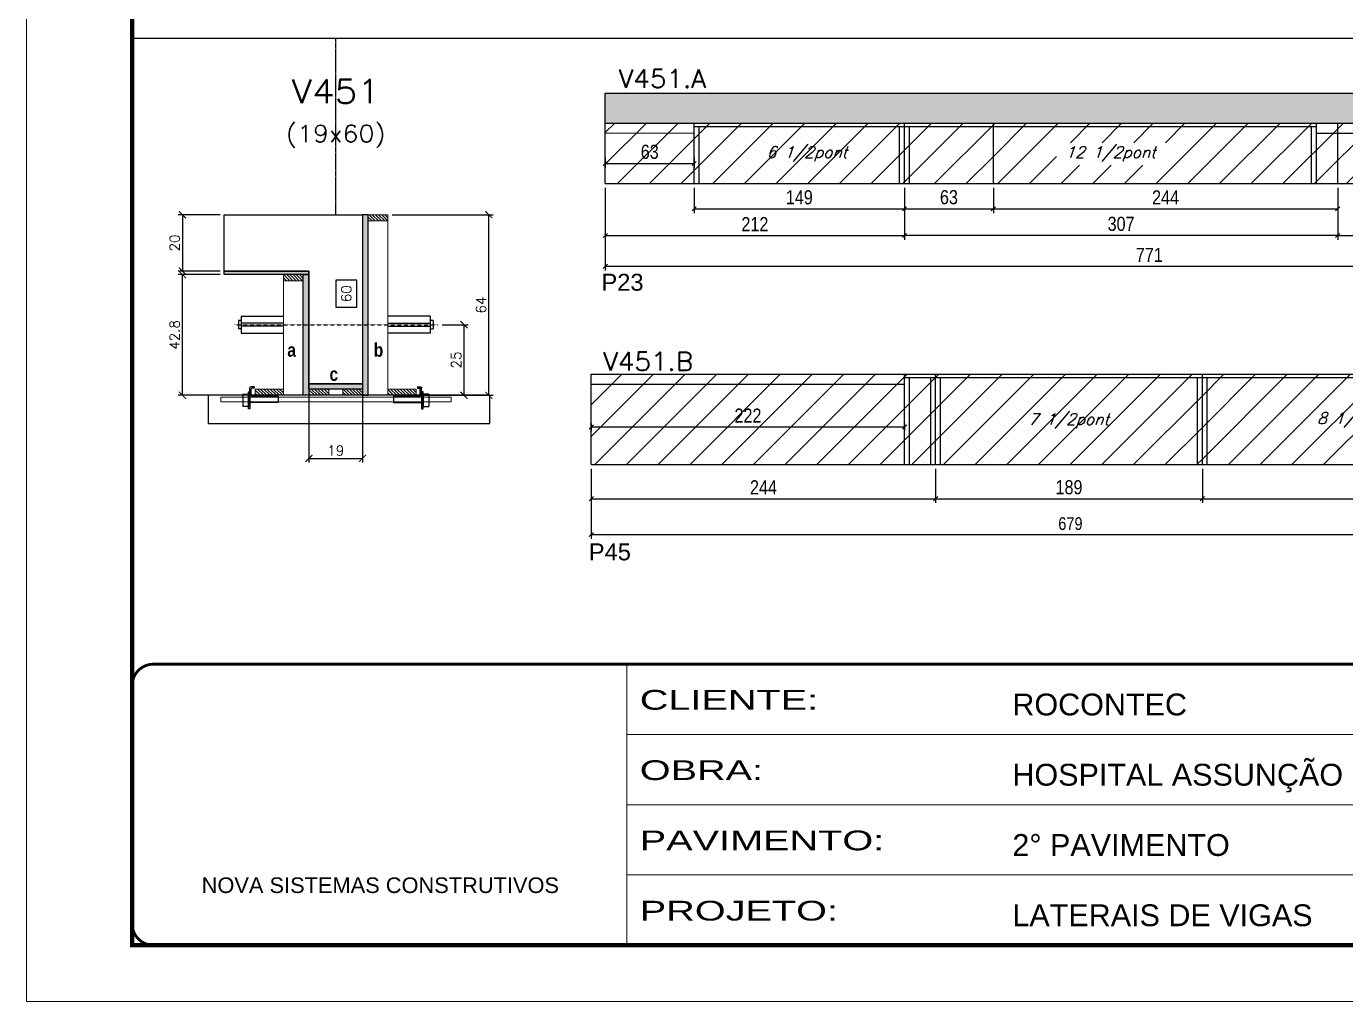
# Model space of a CAD drawing. Extents: x 137137 to 143418, y 10464 to 34486.
# Drawn here: x 138736 to 139671, y 31139 to 31830 of the extents above; entities that cross this region are included whole.
import ezdxf
from ezdxf.enums import TextEntityAlignment as Align

# ---------------------------------------------------------------- set-up
doc = ezdxf.new("R2010")
doc.units = 0
for name, pattern in [('CONTINUO', [0]), ('DASHED', [0.75, 0.5, -0.25]), ('HIDDEN', [0.375, 0.25, -0.125])]:
    doc.linetypes.add(name, pattern=pattern)
for name, color, linetype in [('5', 5, 'Continuous'), ('barrote', 251, 'Continuous'), ('COTA', 241, 'Continuous'), ('Cota Seção (2x)', 4, 'Continuous'), ('detalhes', 4, 'Continuous'), ('Painéis', 200, 'Continuous'), ('presilha', 1, 'Continuous'), ('Reaproveitamento', 251, 'Continuous'), ('SARR_2.2x7', 40, 'Continuous'), ('SARR_3.5x7', 81, 'Continuous'), ('TENSOR', 3, 'Continuous'), ('texto', 7, 'Continuous'), ('Texto de Titulo', 7, 'Continuous'), ('Texto Qtd Sarr', 242, 'Continuous')]:
    doc.layers.add(name, color=color, linetype=linetype)
for name, color, linetype, lineweight in [('CONCRETO', 251, 'Continuous', 25), ('Folhas', 255, 'Continuous', 9), ('Hachura', 251, 'Continuous', 9), ('Madeira', 126, 'Continuous', 18), ('Sarr 2.2x7', 40, 'Continuous', 9), ('SARRAFO DE PRESSAO', 251, 'DASHED', 9), ('SCO-___-LAJ', 2, 'Continuous', 0), ('Texto Seção', 7, 'Continuous', 15)]:
    doc.layers.add(name, color=color, linetype=linetype, lineweight=lineweight)
doc.styles.add('ARIAL', font='arial.ttf')
doc.styles.add('COTA TECNICA', font='techl___.ttf', dxfattribs={"height": 10})
doc.styles.add('COTA TECNICA-50', font='techl___.ttf', dxfattribs={"height": 9})
doc.styles.add('REGUA-120', font='ROMANS.shx', dxfattribs={"height": 15})
doc.styles.add('Romans', font='romans.shx')
doc.styles.get("Standard").update_dxf_attribs({"font": 'arial.ttf'})
doc.styles.add('TECNICA', font='techb___.ttf', dxfattribs={"height": 10})
doc.styles.add('Tecnologia', font='')
doc.styles.get('Tecnologia').set_extended_font_data('Forgotten Futurist')
doc.dimstyles.new('COTA PAINEL-50', dxfattribs={"dimtxt": 9, "dimasz": 3, "dimexe": 3, "dimexo": 3, "dimgap": 3, "dimtad": 1, "dimdec": 1, "dimzin": 12, "dimdsep": 46, "dimtxsty": 'COTA TECNICA-50', "dimblk1": 'OBLIQUE', "dimblk2": 'OBLIQUE', "dimsah": 1, "dimcen": 0.9, "dimclrd": 4, "dimclre": 4, "dimclrt": 240, "dimadec": 1, "dimazin": 3, "dimtfac": 1, "dimtdec": 1, "dimtmove": 0, "dimatfit": 3, "dimfxl": 1, "dimtolj": 1, "dimtzin": 12, "dimarcsym": 0})
doc.dimstyles.new('Cota Seção (2x)', dxfattribs={"dimtxt": 7, "dimasz": 5, "dimexe": 3, "dimexo": 3, "dimgap": 2, "dimtad": 3, "dimdec": 1, "dimlfac": 0.5, "dimzin": 12, "dimdsep": 46, "dimtxsty": 'Romans', "dimblk": 'ARCHTICK', "dimcen": 0, "dimclrd": 4, "dimclre": 4, "dimclrt": 1, "dimadec": 1, "dimazin": 3, "dimtfac": 1, "dimtdec": 1, "dimtmove": 0, "dimatfit": 3, "dimldrblk": 'OBLIQUE', "dimfxl": 1, "dimtolj": 1, "dimtzin": 12, "dimarcsym": 0})
doc.dimstyles.new('Cota Seção interna', dxfattribs={"dimtxt": 7, "dimasz": 6, "dimexe": 0.18, "dimexo": 2, "dimgap": -4, "dimtad": 3, "dimdec": 1, "dimlfac": 0.5, "dimzin": 12, "dimdsep": 46, "dimtxsty": 'Romans', "dimblk": 'ARCHTICK', "dimcen": 0.09, "dimse1": 1, "dimse2": 1, "dimsd1": 1, "dimsd2": 1, "dimclrd": 180, "dimclre": 5, "dimclrt": 1, "dimadec": 0, "dimazin": 3, "dimtfac": 1, "dimtdec": 1, "dimtofl": 0, "dimtmove": 0, "dimatfit": 3, "dimldrblk": 'ARCHTICK', "dimfxl": 1, "dimtolj": 1, "dimtzin": 0, "dimarcsym": 0})
doc.dimstyles.new('PAINEL', dxfattribs={"dimtxt": 10, "dimasz": 3, "dimexe": 3, "dimexo": 3, "dimgap": 3, "dimtad": 1, "dimdec": 1, "dimzin": 12, "dimdsep": 46, "dimtxsty": 'COTA TECNICA', "dimblk1": 'OBLIQUE', "dimblk2": 'OBLIQUE', "dimsah": 1, "dimcen": 0.9, "dimclrd": 4, "dimclre": 4, "dimclrt": 240, "dimadec": 1, "dimazin": 3, "dimtfac": 1, "dimtdec": 1, "dimtmove": 0, "dimatfit": 3, "dimfxl": 1, "dimtolj": 1, "dimtzin": 12, "dimarcsym": 0})
pattern_1 = [(315, (161892.6332, 23338.881), (1.12253202, 1.12253202), [])]
pattern_2 = [(45, (7966.012, 75.967), (-11.2253202, 11.2253202), [])]
pattern_3 = [(45, (7988.111, 72.105), (-11.2253202, 11.2253202), [])]

# ---------------------------------------------------------------- blocks, each defined once
blk = doc.blocks.new('9999999999')
at = {"color": 30, "linetype": 'CONTINUO'}
for p, q in [((98564.56, 34230.21), (98564.56, 34429.45)), ((98564.56, 34379.64), (99583.98, 34379.64)), ((98564.56, 34329.83), (99487.98, 34329.83)), ((98564.56, 34280.02), (99487.98, 34280.02))]:
    blk.add_line(p, q, dxfattribs=at)
at = {"color": 30, "linetype": 'CONTINUO', "const_width": 2}
blk.add_lwpolyline([(99583.98, 34230.21), (99583.98, 34414.45, 0.414214), (99568.98, 34429.45), (98228.98, 34429.45, 0.414214), (98213.98, 34414.45), (98213.98, 34245.21, 0.414214), (98228.98, 34230.21), (99583.98, 34230.21)], format="xyb", dxfattribs=at)
at = {"layer": 'Folhas'}
blk.add_lwpolyline([(98138.98, 34190.21), (99623.98, 34190.21), (99623.98, 35240.21), (98138.98, 35240.21)], close=True, dxfattribs=at)
at = {"layer": 'Folhas', "color": 30, "const_width": 3}
blk.add_lwpolyline([(98213.98, 34230.21), (99583.98, 34230.21), (99583.98, 35200.21), (98213.98, 35200.21)], close=True, dxfattribs=at)
at = {"color": 7, "linetype": 'Continuous', "ltscale": 5, "style": 'ARIAL'}
for s, height, p in [('ROCONTEC', 15.483, (98837.68, 34393.13)), ('HOSPITAL ASSUNÇÃO', 15.4829, (98837.68, 34343.32)), ('2° PAVIMENTO', 15.4829, (98837.68, 34293.51)), ('NOVA SISTEMAS CONSTRUTIVOS', 11.0592, (98263.19, 34267.21)), ('LATERAIS DE VIGAS', 15.4829, (98837.68, 34243.7))]:
    blk.add_text(s, height=height, dxfattribs=at).set_placement(p)
at = {"layer": 'Folhas', "color": 7, "style": 'Tecnologia', "width": 1.5}
for s, p in [('CLIENTE:', (98573.65, 34397.17)), ('OBRA:', (98573.65, 34347.31)), ('PAVIMENTO:', (98573.65, 34297.5)), ('PROJETO:', (98573.65, 34247.69))]:
    blk.add_text(s, height=14, dxfattribs=at).set_placement(p)
blk = doc.blocks.new('_ArchTick')
at = {"color": 0, "linetype": 'ByBlock', "const_width": 0.15}
blk.add_lwpolyline([(-0.5, -0.5), (0.5, 0.5)], dxfattribs=at)
blk = doc.blocks.new('*D239')
at = {"layer": 'COTA', "color": 4, "lineweight": -2, "transparency": 16777216}
for p, q in [((138873.01, 31654.12), (138843.36, 31654.12)), ((138846.36, 31568.52), (138846.36, 31654.12)), ((138895.01, 31568.52), (138843.36, 31568.52))]:
    blk.add_line(p, q, dxfattribs=at)
at = {"layer": 'Defpoints', "color": 0, "transparency": 16777216}
for p in [(138846.36, 31654.12), (138876.01, 31654.12), (138898.01, 31568.52)]:
    blk.add_point(p, dxfattribs=at)
at = {"layer": 'COTA', "color": 4, "lineweight": -2, "transparency": 16777216, "xscale": 5, "yscale": 5, "zscale": 5}
for p, rotation in [((138846.36, 31654.12), 90), ((138846.36, 31568.52), 270)]:
    blk.add_blockref('_ArchTick', p, dxfattribs=dict(at, rotation=rotation))
at = {"layer": 'COTA', "color": 1, "transparency": 16777216, "insert": (138840.86, 31611.32), "char_height": 7, "attachment_point": 5, "rotation": 90, "style": 'Romans'}
blk.add_mtext('\\A1;42.8', dxfattribs=at)
blk = doc.blocks.new('_Oblique')
at = {"color": 0, "linetype": 'ByBlock', "lineweight": -2}
blk.add_line((-0.5, -0.5), (0.5, 0.5), dxfattribs=at)
blk = doc.blocks.new('*D240')
at = {"layer": 'COTA', "color": 4, "lineweight": -2, "transparency": 16777216}
for p, q in [((138873.01, 31696.52), (138843.36, 31696.52)), ((138846.36, 31696.52), (138846.36, 31656.52)), ((138873.01, 31656.52), (138843.36, 31656.52))]:
    blk.add_line(p, q, dxfattribs=at)
at = {"layer": 'Defpoints', "color": 0, "transparency": 16777216}
for p in [(138876.01, 31696.52), (138846.36, 31656.52), (138876.01, 31656.52)]:
    blk.add_point(p, dxfattribs=at)
at = {"layer": 'COTA', "color": 4, "lineweight": -2, "transparency": 16777216, "xscale": 5, "yscale": 5, "zscale": 5}
for p, rotation in [((138846.36, 31696.52), 90), ((138846.36, 31656.52), 270)]:
    blk.add_blockref('_ArchTick', p, dxfattribs=dict(at, rotation=rotation))
at = {"layer": 'COTA', "color": 1, "transparency": 16777216, "insert": (138840.86, 31676.52), "char_height": 7, "attachment_point": 5, "rotation": 90, "style": 'Romans'}
blk.add_mtext('\\A1;20', dxfattribs=at)
blk = doc.blocks.new('*D241')
at = {"layer": 'COTA', "color": 4, "lineweight": -2, "transparency": 16777216}
for p, q in [((138995, 31696.52), (139066.49, 31696.52)), ((139063.49, 31568.52), (139063.49, 31696.52)), ((139015.01, 31568.52), (139066.49, 31568.52))]:
    blk.add_line(p, q, dxfattribs=at)
at = {"layer": 'Defpoints', "color": 0, "transparency": 16777216}
for p in [(138992, 31696.52), (139063.49, 31696.52), (139012.01, 31568.52)]:
    blk.add_point(p, dxfattribs=at)
at = {"layer": 'COTA', "color": 4, "lineweight": -2, "transparency": 16777216, "xscale": 5, "yscale": 5, "zscale": 5}
for p, rotation in [((139063.49, 31696.52), 90), ((139063.49, 31568.52), 270)]:
    blk.add_blockref('_ArchTick', p, dxfattribs=dict(at, rotation=rotation))
at = {"layer": 'COTA', "color": 1, "transparency": 16777216, "insert": (139057.99, 31632.52), "char_height": 7, "attachment_point": 5, "rotation": 90, "style": 'Romans'}
blk.add_mtext('\\A1;64', dxfattribs=at)
blk = doc.blocks.new('*D242')
at = {"layer": 'Cota Seção (2x)', "color": 180, "lineweight": -2, "transparency": 16777216}
for p, q in [((138970.01, 31650.02), (138955.01, 31650.02)), ((138955.01, 31650.02), (138955.01, 31631.02)), ((138970.01, 31631.02), (138970.01, 31650.02)), ((138955.01, 31631.02), (138970.01, 31631.02))]:
    blk.add_line(p, q, dxfattribs=at)
at = {"layer": 'Defpoints', "color": 0, "transparency": 16777216}
for p in [(138974, 31696.52), (138974.01, 31696.52), (138974.01, 31576.52)]:
    blk.add_point(p, dxfattribs=at)
at = {"layer": 'Cota Seção (2x)', "color": 1, "transparency": 16777216, "insert": (138962.51, 31640.52), "char_height": 7, "attachment_point": 5, "rotation": 90, "style": 'Romans'}
blk.add_mtext('\\A1;60', dxfattribs=at)
blk = doc.blocks.new('titulo1')
at = {"layer": 'Defpoints', "color": 252, "linetype": 'HIDDEN', "ltscale": 2}
blk.add_line((0, 0), (0, 125), dxfattribs=at)
at = {"layer": 'Defpoints', "style": 'Romans', "oblique": 15}
blk.add_attdef('FOLHA', text='', height=10, dxfattribs=at).set_placement((0, 15.58), align=Align.MIDDLE_CENTER)
at = {"layer": 'Texto Qtd Sarr', "color": 3, "style": 'Romans', "oblique": 15}
for tag, height, p in [('TITULO', 17, (0, 71.45)), ('SEÇÃO', 12, (0, 41.55))]:
    blk.add_attdef(tag, text='', height=height, dxfattribs=at).set_placement(p, align=Align.MIDDLE_CENTER)
blk = doc.blocks.new('PRESILHA METÁLICA 1')
at = {"layer": 'presilha'}
for p, q in [((6, 15.5), (7.5, 15.5)), ((6, -2.5), (6, 15.5)), ((7.5, 10.6), (7.5, 19.9)), ((7.5, 15.5), (7.5, -2.5)), ((12, 21), (8.6, 21)), ((9, 11.6), (9, 18.9)), ((12, 19.5), (9.6, 19.5)), ((12, 21), (12, 19.5)), ((0, 13), (6, 13)), ((0, 13), (0, 0)), ((6, 0), (0, 0)), ((6, 13), (6, 0)), ((37.5, 4.1), (7.5, 4.1)), ((37.5, 11), (9.6, 11)), ((37.5, 11), (37.5, 4.1)), ((7.5, -2.5), (6, -2.5))]:
    blk.add_line(p, q, dxfattribs=at)
for centre, radius, start, end in [((8.6, 19.9), 1.14, 90, 180), ((9.6, 18.9), 0.57, 90, 180), ((9.6, 11.6), 0.57, 180, 270)]:
    blk.add_arc(centre, radius, start, end, dxfattribs=at)
blk = doc.blocks.new('*D243')
at = {"layer": 'COTA', "color": 4, "lineweight": -2, "transparency": 16777216}
for p, q in [((138936.01, 31569.92), (138936.01, 31520.8)), ((138974.01, 31569.92), (138974.01, 31520.8)), ((138936.01, 31523.8), (138974.01, 31523.8))]:
    blk.add_line(p, q, dxfattribs=at)
at = {"layer": 'Defpoints', "color": 0, "transparency": 16777216}
for p in [(138936.01, 31572.92), (138974.01, 31572.92), (138974.01, 31523.8)]:
    blk.add_point(p, dxfattribs=at)
at = {"layer": 'COTA', "color": 4, "lineweight": -2, "transparency": 16777216, "xscale": 5, "yscale": 5, "zscale": 5, "rotation": 180}
blk.add_blockref('_ArchTick', (138936.01, 31523.8), dxfattribs=at)
at = {"layer": 'COTA', "color": 4, "lineweight": -2, "transparency": 16777216, "xscale": 5, "yscale": 5, "zscale": 5}
blk.add_blockref('_ArchTick', (138974.01, 31523.8), dxfattribs=at)
at = {"layer": 'COTA', "color": 1, "transparency": 16777216, "insert": (138955.01, 31529.3), "char_height": 7, "attachment_point": 5, "style": 'Romans'}
blk.add_mtext('\\A1;19', dxfattribs=at)
blk = doc.blocks.new('*D338')
at = {"layer": 'COTA', "color": 4, "linetype": 'ByBlock', "lineweight": -2, "transparency": 16777216}
for p, q in [((139146.02, 31715.6), (139146.02, 31678.79)), ((139358.02, 31715.6), (139358.02, 31678.79)), ((139146.02, 31681.79), (139358.02, 31681.79))]:
    blk.add_line(p, q, dxfattribs=at)
at = {"layer": 'Defpoints', "color": 0, "linetype": 'ByBlock', "transparency": 16777216}
for p in [(139146.02, 31718.6), (139358.02, 31718.6), (139358.02, 31681.79)]:
    blk.add_point(p, dxfattribs=at)
at = {"layer": 'COTA', "color": 4, "linetype": 'ByBlock', "lineweight": -2, "transparency": 16777216, "xscale": 3, "yscale": 3, "zscale": 3, "rotation": 180}
blk.add_blockref('_Oblique', (139146.02, 31681.79), dxfattribs=at)
at = {"layer": 'COTA', "color": 4, "linetype": 'ByBlock', "lineweight": -2, "transparency": 16777216, "xscale": 3, "yscale": 3, "zscale": 3}
blk.add_blockref('_Oblique', (139358.02, 31681.79), dxfattribs=at)
at = {"layer": 'COTA', "color": 240, "linetype": 'ByBlock', "transparency": 16777216, "insert": (139252.02, 31689.85), "char_height": 10, "attachment_point": 5, "style": 'COTA TECNICA'}
blk.add_mtext('\\A1;212', dxfattribs=at)
blk = doc.blocks.new('*D244')
at = {"layer": 'COTA', "color": 4, "linetype": 'ByBlock', "lineweight": -2, "transparency": 16777216}
for p, q in [((139358.02, 31715.6), (139358.02, 31697.71)), ((139421.03, 31715.6), (139421.03, 31697.71)), ((139358.02, 31700.71), (139421.03, 31700.71))]:
    blk.add_line(p, q, dxfattribs=at)
at = {"layer": 'Defpoints', "color": 0, "linetype": 'ByBlock', "transparency": 16777216}
for p in [(139358.02, 31718.6), (139421.03, 31718.6), (139421.03, 31700.71)]:
    blk.add_point(p, dxfattribs=at)
at = {"layer": 'COTA', "color": 4, "linetype": 'ByBlock', "lineweight": -2, "transparency": 16777216, "xscale": 3, "yscale": 3, "zscale": 3, "rotation": 180}
blk.add_blockref('_Oblique', (139358.02, 31700.71), dxfattribs=at)
at = {"layer": 'COTA', "color": 4, "linetype": 'ByBlock', "lineweight": -2, "transparency": 16777216, "xscale": 3, "yscale": 3, "zscale": 3}
blk.add_blockref('_Oblique', (139421.03, 31700.71), dxfattribs=at)
at = {"layer": 'COTA', "color": 240, "linetype": 'ByBlock', "transparency": 16777216, "insert": (139389.53, 31708.93), "char_height": 10, "attachment_point": 5, "style": 'COTA TECNICA'}
blk.add_mtext('\\A1;63', dxfattribs=at)
blk = doc.blocks.new('*D339')
at = {"layer": 'COTA', "color": 4, "linetype": 'ByBlock', "lineweight": -2, "transparency": 16777216}
for p, q in [((139421.03, 31715.6), (139421.03, 31697.71)), ((139665.03, 31715.6), (139665.03, 31697.71)), ((139421.03, 31700.71), (139665.03, 31700.71))]:
    blk.add_line(p, q, dxfattribs=at)
at = {"layer": 'Defpoints', "color": 0, "linetype": 'ByBlock', "transparency": 16777216}
for p in [(139421.03, 31718.6), (139665.03, 31718.6), (139665.03, 31700.71)]:
    blk.add_point(p, dxfattribs=at)
at = {"layer": 'COTA', "color": 4, "linetype": 'ByBlock', "lineweight": -2, "transparency": 16777216, "xscale": 3, "yscale": 3, "zscale": 3, "rotation": 180}
blk.add_blockref('_Oblique', (139421.03, 31700.71), dxfattribs=at)
at = {"layer": 'COTA', "color": 4, "linetype": 'ByBlock', "lineweight": -2, "transparency": 16777216, "xscale": 3, "yscale": 3, "zscale": 3}
blk.add_blockref('_Oblique', (139665.03, 31700.71), dxfattribs=at)
at = {"layer": 'COTA', "color": 240, "linetype": 'ByBlock', "transparency": 16777216, "insert": (139543.03, 31708.79), "char_height": 10, "attachment_point": 5, "style": 'COTA TECNICA'}
blk.add_mtext('\\A1;244', dxfattribs=at)
blk = doc.blocks.new('*D245')
at = {"layer": 'COTA', "color": 4, "linetype": 'ByBlock', "lineweight": -2, "transparency": 16777216}
for p, q in [((139136.12, 31516.4), (139136.12, 31492.19)), ((139380.12, 31516.4), (139380.12, 31492.19)), ((139136.12, 31495.19), (139380.12, 31495.19))]:
    blk.add_line(p, q, dxfattribs=at)
at = {"layer": 'Defpoints', "color": 0, "linetype": 'ByBlock', "transparency": 16777216}
for p in [(139136.12, 31519.4), (139380.12, 31519.4), (139380.12, 31495.19)]:
    blk.add_point(p, dxfattribs=at)
at = {"layer": 'COTA', "color": 4, "linetype": 'ByBlock', "lineweight": -2, "transparency": 16777216, "xscale": 3, "yscale": 3, "zscale": 3, "rotation": 180}
blk.add_blockref('_Oblique', (139136.12, 31495.19), dxfattribs=at)
at = {"layer": 'COTA', "color": 4, "linetype": 'ByBlock', "lineweight": -2, "transparency": 16777216, "xscale": 3, "yscale": 3, "zscale": 3}
blk.add_blockref('_Oblique', (139380.12, 31495.19), dxfattribs=at)
at = {"layer": 'COTA', "color": 240, "linetype": 'ByBlock', "transparency": 16777216, "insert": (139258.12, 31503.26), "char_height": 10, "attachment_point": 5, "style": 'COTA TECNICA'}
blk.add_mtext('\\A1;244', dxfattribs=at)
blk = doc.blocks.new('*D246')
at = {"layer": 'COTA', "color": 4, "linetype": 'ByBlock', "lineweight": -2, "transparency": 16777216}
for p, q in [((139380.12, 31516.4), (139380.12, 31492.19)), ((139569.13, 31516.4), (139569.13, 31492.19)), ((139380.12, 31495.19), (139569.13, 31495.19))]:
    blk.add_line(p, q, dxfattribs=at)
at = {"layer": 'Defpoints', "color": 0, "linetype": 'ByBlock', "transparency": 16777216}
for p in [(139380.12, 31519.4), (139569.13, 31519.4), (139569.13, 31495.19)]:
    blk.add_point(p, dxfattribs=at)
at = {"layer": 'COTA', "color": 4, "linetype": 'ByBlock', "lineweight": -2, "transparency": 16777216, "xscale": 3, "yscale": 3, "zscale": 3, "rotation": 180}
blk.add_blockref('_Oblique', (139380.12, 31495.19), dxfattribs=at)
at = {"layer": 'COTA', "color": 4, "linetype": 'ByBlock', "lineweight": -2, "transparency": 16777216, "xscale": 3, "yscale": 3, "zscale": 3}
blk.add_blockref('_Oblique', (139569.13, 31495.19), dxfattribs=at)
at = {"layer": 'COTA', "color": 240, "linetype": 'ByBlock', "transparency": 16777216, "insert": (139474.63, 31503.29), "char_height": 10, "attachment_point": 5, "style": 'COTA TECNICA'}
blk.add_mtext('\\A1;189', dxfattribs=at)
blk = doc.blocks.new('*D341')
at = {"layer": 'COTA', "color": 4, "linetype": 'ByBlock', "lineweight": -2, "transparency": 16777216}
for p, q in [((139569.13, 31516.4), (139569.13, 31492.19)), ((139815.13, 31516.4), (139815.13, 31492.19)), ((139569.13, 31495.19), (139815.13, 31495.19))]:
    blk.add_line(p, q, dxfattribs=at)
at = {"layer": 'Defpoints', "color": 0, "linetype": 'ByBlock', "transparency": 16777216}
for p in [(139569.13, 31519.4), (139815.13, 31519.4), (139815.13, 31495.19)]:
    blk.add_point(p, dxfattribs=at)
at = {"layer": 'COTA', "color": 4, "linetype": 'ByBlock', "lineweight": -2, "transparency": 16777216, "xscale": 3, "yscale": 3, "zscale": 3, "rotation": 180}
blk.add_blockref('_Oblique', (139569.13, 31495.19), dxfattribs=at)
at = {"layer": 'COTA', "color": 4, "linetype": 'ByBlock', "lineweight": -2, "transparency": 16777216, "xscale": 3, "yscale": 3, "zscale": 3}
blk.add_blockref('_Oblique', (139815.13, 31495.19), dxfattribs=at)
at = {"layer": 'COTA', "color": 240, "linetype": 'ByBlock', "transparency": 16777216, "insert": (139692.13, 31503.29), "char_height": 10, "attachment_point": 5, "style": 'COTA TECNICA'}
blk.add_mtext('\\A1;246', dxfattribs=at)
blk = doc.blocks.new('*D342')
at = {"layer": 'COTA', "color": 4, "linetype": 'ByBlock', "lineweight": -2, "transparency": 16777216}
for p, q in [((139146.02, 31737), (139146.02, 31729.87)), ((139146.02, 31732.87), (139209.02, 31732.87)), ((139209.02, 31737), (139209.02, 31729.87))]:
    blk.add_line(p, q, dxfattribs=at)
at = {"layer": 'Defpoints', "color": 0, "linetype": 'ByBlock', "transparency": 16777216}
for p in [(139146.02, 31740), (139209.02, 31740), (139209.02, 31732.87)]:
    blk.add_point(p, dxfattribs=at)
at = {"layer": 'COTA', "color": 4, "linetype": 'ByBlock', "lineweight": -2, "transparency": 16777216, "xscale": 3, "yscale": 3, "zscale": 3, "rotation": 180}
blk.add_blockref('_Oblique', (139146.02, 31732.87), dxfattribs=at)
at = {"layer": 'COTA', "color": 4, "linetype": 'ByBlock', "lineweight": -2, "transparency": 16777216, "xscale": 3, "yscale": 3, "zscale": 3}
blk.add_blockref('_Oblique', (139209.02, 31732.87), dxfattribs=at)
at = {"layer": 'COTA', "color": 240, "linetype": 'ByBlock', "transparency": 16777216, "insert": (139177.52, 31741.09), "char_height": 10, "attachment_point": 5, "style": 'COTA TECNICA'}
blk.add_mtext('\\A1;63', dxfattribs=at)
blk = doc.blocks.new('*D357')
at = {"layer": 'COTA', "color": 4, "linetype": 'ByBlock', "lineweight": -2, "transparency": 16777216}
for p, q in [((139136.12, 31548.4), (139136.12, 31543.11)), ((139136.12, 31546.11), (139358.12, 31546.11)), ((139358.12, 31548.4), (139358.12, 31543.11))]:
    blk.add_line(p, q, dxfattribs=at)
at = {"layer": 'Defpoints', "color": 0, "linetype": 'ByBlock', "transparency": 16777216}
for p in [(139136.12, 31551.4), (139358.12, 31551.4), (139358.12, 31546.11)]:
    blk.add_point(p, dxfattribs=at)
at = {"layer": 'COTA', "color": 4, "linetype": 'ByBlock', "lineweight": -2, "transparency": 16777216, "xscale": 3, "yscale": 3, "zscale": 3, "rotation": 180}
blk.add_blockref('_Oblique', (139136.12, 31546.11), dxfattribs=at)
at = {"layer": 'COTA', "color": 4, "linetype": 'ByBlock', "lineweight": -2, "transparency": 16777216, "xscale": 3, "yscale": 3, "zscale": 3}
blk.add_blockref('_Oblique', (139358.12, 31546.11), dxfattribs=at)
at = {"layer": 'COTA', "color": 240, "linetype": 'ByBlock', "transparency": 16777216, "insert": (139247.12, 31554.11), "char_height": 10, "attachment_point": 5, "style": 'COTA TECNICA'}
blk.add_mtext('\\A1;222', dxfattribs=at)
blk = doc.blocks.new('*D247')
at = {"layer": 'COTA', "color": 4, "linetype": 'ByBlock', "lineweight": -2, "transparency": 16777216}
for p, q in [((139146.02, 31715.6), (139146.02, 31656.97)), ((139917.03, 31715.6), (139917.03, 31656.97)), ((139146.02, 31659.97), (139917.03, 31659.97))]:
    blk.add_line(p, q, dxfattribs=at)
at = {"layer": 'Defpoints', "color": 0, "linetype": 'ByBlock', "transparency": 16777216}
for p in [(139146.02, 31718.6), (139917.03, 31718.6), (139917.03, 31659.97)]:
    blk.add_point(p, dxfattribs=at)
at = {"layer": 'COTA', "color": 4, "linetype": 'ByBlock', "lineweight": -2, "transparency": 16777216, "xscale": 3, "yscale": 3, "zscale": 3, "rotation": 180}
blk.add_blockref('_Oblique', (139146.02, 31659.97), dxfattribs=at)
at = {"layer": 'COTA', "color": 4, "linetype": 'ByBlock', "lineweight": -2, "transparency": 16777216, "xscale": 3, "yscale": 3, "zscale": 3}
blk.add_blockref('_Oblique', (139917.03, 31659.97), dxfattribs=at)
at = {"layer": 'COTA', "color": 240, "linetype": 'ByBlock', "transparency": 16777216, "insert": (139531.53, 31668.04), "char_height": 10, "attachment_point": 5, "style": 'COTA TECNICA'}
blk.add_mtext('\\A1;771', dxfattribs=at)
blk = doc.blocks.new('*D248')
at = {"layer": 'COTA', "color": 4, "lineweight": -2, "transparency": 16777216}
for p, q in [((139030.31, 31618.58), (139048.87, 31618.58)), ((139045.87, 31618.58), (139045.87, 31568.52)), ((139030.32, 31568.52), (139048.87, 31568.52))]:
    blk.add_line(p, q, dxfattribs=at)
at = {"layer": 'Defpoints', "color": 0, "transparency": 16777216}
for p in [(139027.31, 31618.58), (139027.32, 31568.52), (139045.87, 31568.52)]:
    blk.add_point(p, dxfattribs=at)
at = {"layer": 'COTA', "color": 4, "lineweight": -2, "transparency": 16777216, "xscale": 5, "yscale": 5, "zscale": 5}
for p, rotation in [((139045.87, 31618.58), 90), ((139045.87, 31568.52), 270)]:
    blk.add_blockref('_ArchTick', p, dxfattribs=dict(at, rotation=rotation))
at = {"layer": 'COTA', "color": 1, "transparency": 16777216, "insert": (139040.37, 31593.55), "char_height": 7, "attachment_point": 5, "rotation": 90, "style": 'Romans'}
blk.add_mtext('\\A1;25', dxfattribs=at)
blk = doc.blocks.new('*D358')
at = {"layer": 'COTA', "color": 4, "linetype": 'ByBlock', "lineweight": -2, "transparency": 16777216}
for p, q in [((139136.12, 31516.4), (139136.12, 31466.85)), ((139815.13, 31516.4), (139815.13, 31466.85)), ((139136.12, 31469.85), (139815.13, 31469.85))]:
    blk.add_line(p, q, dxfattribs=at)
at = {"layer": 'Defpoints', "color": 0, "linetype": 'ByBlock', "transparency": 16777216}
for p in [(139136.12, 31519.4), (139815.13, 31519.4), (139815.13, 31469.85)]:
    blk.add_point(p, dxfattribs=at)
at = {"layer": 'COTA', "color": 4, "linetype": 'ByBlock', "lineweight": -2, "transparency": 16777216, "xscale": 3, "yscale": 3, "zscale": 3, "rotation": 180}
blk.add_blockref('_Oblique', (139136.12, 31469.85), dxfattribs=at)
at = {"layer": 'COTA', "color": 4, "linetype": 'ByBlock', "lineweight": -2, "transparency": 16777216, "xscale": 3, "yscale": 3, "zscale": 3}
blk.add_blockref('_Oblique', (139815.13, 31469.85), dxfattribs=at)
at = {"layer": 'COTA', "color": 240, "linetype": 'ByBlock', "transparency": 16777216, "insert": (139475.63, 31477.47), "char_height": 9, "attachment_point": 5, "style": 'COTA TECNICA-50'}
blk.add_mtext('\\A1;679', dxfattribs=at)
blk = doc.blocks.new('*D928')
at = {"layer": 'COTA', "color": 4, "lineweight": -2, "ltscale": 25, "transparency": 16777216}
for p, q in [((139209.02, 31715.6), (139209.02, 31697.71)), ((139358.02, 31715.6), (139358.02, 31697.71)), ((139209.02, 31700.71), (139358.02, 31700.71))]:
    blk.add_line(p, q, dxfattribs=at)
at = {"layer": 'Defpoints', "color": 0, "ltscale": 25, "transparency": 16777216}
for p in [(139209.02, 31718.6), (139358.02, 31718.6), (139358.02, 31700.71)]:
    blk.add_point(p, dxfattribs=at)
at = {"layer": 'COTA', "color": 4, "lineweight": -2, "ltscale": 25, "transparency": 16777216, "xscale": 3, "yscale": 3, "zscale": 3, "rotation": 180}
blk.add_blockref('_Oblique', (139209.02, 31700.71), dxfattribs=at)
at = {"layer": 'COTA', "color": 4, "lineweight": -2, "ltscale": 25, "transparency": 16777216, "xscale": 3, "yscale": 3, "zscale": 3}
blk.add_blockref('_Oblique', (139358.02, 31700.71), dxfattribs=at)
at = {"layer": 'COTA', "color": 240, "ltscale": 25, "transparency": 16777216, "insert": (139283.52, 31708.82), "char_height": 10, "attachment_point": 5, "style": 'COTA TECNICA'}
blk.add_mtext('\\A1;149', dxfattribs=at)
blk = doc.blocks.new('*D1146')
at = {"layer": 'COTA', "color": 4, "lineweight": -2, "ltscale": 25, "transparency": 16777216}
for p, q in [((139665.03, 31715.6), (139665.03, 31678.79)), ((139795.03, 31715.6), (139795.03, 31678.79)), ((139665.03, 31681.79), (139795.03, 31681.79))]:
    blk.add_line(p, q, dxfattribs=at)
at = {"layer": 'Defpoints', "color": 0, "ltscale": 25, "transparency": 16777216}
for p in [(139665.03, 31718.6), (139795.03, 31718.6), (139795.03, 31681.79)]:
    blk.add_point(p, dxfattribs=at)
at = {"layer": 'COTA', "color": 4, "lineweight": -2, "ltscale": 25, "transparency": 16777216, "xscale": 3, "yscale": 3, "zscale": 3, "rotation": 180}
blk.add_blockref('_Oblique', (139665.03, 31681.79), dxfattribs=at)
at = {"layer": 'COTA', "color": 4, "lineweight": -2, "ltscale": 25, "transparency": 16777216, "xscale": 3, "yscale": 3, "zscale": 3}
blk.add_blockref('_Oblique', (139795.03, 31681.79), dxfattribs=at)
at = {"layer": 'COTA', "color": 240, "ltscale": 25, "transparency": 16777216, "insert": (139730.03, 31690.01), "char_height": 10, "attachment_point": 5, "style": 'COTA TECNICA'}
blk.add_mtext('\\A1;130', dxfattribs=at)
blk = doc.blocks.new('*D1148')
at = {"layer": 'COTA', "color": 4, "lineweight": -2, "ltscale": 25, "transparency": 16777216}
for p, q in [((139358.02, 31715.6), (139358.02, 31678.79)), ((139665.03, 31715.6), (139665.03, 31678.79)), ((139665.03, 31681.79), (139358.02, 31681.79))]:
    blk.add_line(p, q, dxfattribs=at)
at = {"layer": 'Defpoints', "color": 0, "ltscale": 25, "transparency": 16777216}
for p in [(139358.02, 31718.6), (139665.03, 31718.6), (139358.02, 31681.79)]:
    blk.add_point(p, dxfattribs=at)
at = {"layer": 'COTA', "color": 4, "lineweight": -2, "ltscale": 25, "transparency": 16777216, "xscale": 3, "yscale": 3, "zscale": 3, "rotation": 180}
blk.add_blockref('_Oblique', (139358.02, 31681.79), dxfattribs=at)
at = {"layer": 'COTA', "color": 4, "lineweight": -2, "ltscale": 25, "transparency": 16777216, "xscale": 3, "yscale": 3, "zscale": 3}
blk.add_blockref('_Oblique', (139665.03, 31681.79), dxfattribs=at)
at = {"layer": 'COTA', "color": 240, "ltscale": 25, "transparency": 16777216, "insert": (139511.53, 31690.01), "char_height": 10, "attachment_point": 5, "style": 'COTA TECNICA'}
blk.add_mtext('\\A1;307', dxfattribs=at)

msp = doc.modelspace()

# ---------------------------------------------------------------- hatches: boundary and pattern name
at = {"layer": 'COTA', "linetype": 'ByBlock'}
h = msp.add_hatch(dxfattribs=at)
h.set_pattern_fill('AR-CONC', color=256, scale=0.03)
h.set_pattern_definition([(50, (-52330.6717, -1152.686), (5.46554007, -0.47817257), [0.5715, -6.2865]), (355, (-52330.672, -1152.686), (-1.05730264, 5.73170536), [0.4572, -5.02921753]), (100.4514447, (-52330.2163, -1152.726), (4.40823741, 5.25353256), [0.48570026, -5.34270734]), (46.1842, (-52330.672, -1151.162), (8.13237123, -1.26126984), [0.85725, -9.42975]), (96.6355576, (-52329.994, -1151.267), (7.12212402, 7.42278374), [0.7285507, -8.01406824]), (351.184151, (-52330.672, -1151.162), (7.12212402, 7.42278374), [0.685799, -7.54379196]), (21, (-52329.9097, -1151.543), (4.54843174, -3.06795595), [0.5715, -6.2865]), (326, (-52329.91, -1151.543), (1.85406085, 5.52563898), [0.4572, -5.0292]), (71.451445, (-52329.5307, -1151.7986), (6.40249258, 2.45768307), [0.48570026, -5.34269813]), (37.5, (-52330.6717, -1152.6859), (0.092658098, 2.536651166), [0, -4.96824, 0, -5.1054, 0, -5.04825]), (7.5, (-52330.6717, -1152.686), (2.004589875, 3.005417245), [0, -2.91084, 0, -4.85394, 0, -1.92405]), (327.5, (-52332.371, -1152.6859), (4.067717855, -0.17186232), [0, -1.905, 0, -5.9436, 0, -7.8867]), (317.5, (-52333.133, -1152.686), (4.44387544, 0.76279473), [0, -2.4765, 0, -3.94716, 0, -5.6007])])
h.paths.add_polyline_path([(139917.04, 31782.6), (139146.02, 31782.6), (139146.02, 31761.4), (139917.04, 31761.4)])
at = {"layer": 'Hachura'}
h = msp.add_hatch(color=256, dxfattribs=at)
h.dxf.hatch_style = 1
h.paths.add_polyline_path([(138978, 31696.52), (138974, 31696.52), (138974.01, 31568.52), (138978.01, 31568.52)])
h = msp.add_hatch(dxfattribs=at)
h.set_pattern_fill('ANSI31', color=256, scale=0.5, angle=270, style=0)
h.set_pattern_definition([(315, (161892.6429, 23388.881), (1.12253202, 1.12253202), [])])
h.paths.add_polyline_path([(138978, 31692.12), (138978, 31696.52), (138992, 31696.52), (138992, 31692.12)])
h = msp.add_hatch(color=256, dxfattribs=at)
h.dxf.hatch_style = 1
h.paths.add_polyline_path([(138876.01, 31654.12), (138876.01, 31656.52), (138936.01, 31656.52), (138936.01, 31654.12)])
h = msp.add_hatch(dxfattribs=at)
h.set_pattern_fill('ANSI31', color=256, scale=0.5, angle=270, style=0)
h.set_pattern_definition([(315, (161892.6332, 23346.481), (1.12253202, 1.12253202), [])])
h.paths.add_polyline_path([(138932.01, 31649.72), (138932.01, 31654.12), (138918.01, 31654.12), (138918.01, 31649.72)])
h = msp.add_hatch(color=256, dxfattribs=at)
h.dxf.hatch_style = 1
h.paths.add_polyline_path([(138932.01, 31654.12), (138936.01, 31654.12), (138936.01, 31568.52), (138932.01, 31568.52)])
h = msp.add_hatch(dxfattribs=at)
h.set_pattern_fill('ANSI31', color=256, scale=0.5, angle=270, style=0)
h.set_pattern_definition(pattern_1)
h.paths.add_polyline_path([(138898.01, 31568.52), (138898.01, 31572.92), (138918.01, 31572.92), (138918.01, 31568.52)])
h = msp.add_hatch(color=256, dxfattribs=at)
h.dxf.hatch_style = 1
h.paths.add_polyline_path([(138936.01, 31572.92), (138936.01, 31576.52), (138974.01, 31576.52), (138974.01, 31572.92)])
h = msp.add_hatch(dxfattribs=at)
h.set_pattern_fill('ANSI31', color=256, scale=0.5, angle=270, style=0)
h.set_pattern_definition(pattern_1)
h.paths.add_polyline_path([(138936.01, 31568.52), (138936.01, 31572.92), (138950.01, 31572.92), (138950.01, 31568.52)])
h = msp.add_hatch(dxfattribs=at)
h.set_pattern_fill('ANSI31', color=256, scale=0.5, angle=270, style=0)
h.set_pattern_definition(pattern_1)
h.paths.add_polyline_path([(138974.01, 31568.52), (138974.01, 31572.92), (138960.01, 31572.92), (138960.01, 31568.52)])
h = msp.add_hatch(dxfattribs=at)
h.set_pattern_fill('ANSI31', color=256, scale=0.5, angle=270, style=0)
h.set_pattern_definition(pattern_1)
h.paths.add_polyline_path([(139012.01, 31568.52), (139012.01, 31572.92), (138992.01, 31572.92), (138992.01, 31568.52)])
at = {"layer": 'Reaproveitamento', "linetype": 'ByBlock'}
h = msp.add_hatch(dxfattribs=at)
h.set_pattern_fill('ANSI31', color=256, scale=5)
h.set_pattern_definition(pattern_2)
h.paths.add_polyline_path([(139146.02, 31761.4), (139146.02, 31718.6), (139358.02, 31718.6), (139358.02, 31761.4)])
h.paths.add_polyline_path([(139252.55, 31731.61), (139319.79, 31731.61), (139325.29, 31747.59), (139258.05, 31747.59)], flags=24)
h = msp.add_hatch(dxfattribs=at)
h.set_pattern_fill('ANSI31', color=256, scale=5)
h.set_pattern_definition(pattern_2)
h.paths.add_polyline_path([(139421.03, 31718.6), (139421.03, 31761.4), (139358.02, 31761.4), (139358.02, 31718.6)])
h = msp.add_hatch(dxfattribs=at)
h.set_pattern_fill('ANSI31', color=256, scale=5)
h.set_pattern_definition(pattern_2)
h.paths.add_polyline_path([(139917.03, 31718.6), (139917.03, 31761.4), (139421.03, 31761.4), (139421.03, 31718.6)])
h.paths.add_polyline_path([(139463.73, 31731.61), (139537.82, 31731.61), (139543.32, 31747.59), (139469.23, 31747.59)], flags=16)
h = msp.add_hatch(dxfattribs=at)
h.set_pattern_fill('ANSI31', color=256, scale=5)
h.set_pattern_definition(pattern_3)
h.paths.add_polyline_path([(139136.12, 31583.4), (139136.12, 31519.4), (139380.12, 31519.4), (139380.12, 31583.4)])
h = msp.add_hatch(dxfattribs=at)
h.set_pattern_fill('ANSI31', color=256, scale=5)
h.set_pattern_definition(pattern_3)
h.paths.add_polyline_path([(139380.12, 31583.4), (139380.12, 31519.4), (139569.13, 31519.4), (139569.13, 31583.4)])
h.paths.add_polyline_path([(139437.49, 31542.31), (139505.11, 31542.31), (139510.61, 31558.29), (139442.99, 31558.29)], flags=24)
h = msp.add_hatch(dxfattribs=at)
h.set_pattern_fill('ANSI31', color=256, scale=5)
h.set_pattern_definition(pattern_3)
h.paths.add_polyline_path([(139569.13, 31583.4), (139569.13, 31519.4), (139813.13, 31519.4), (139813.13, 31583.4)])
h.paths.add_polyline_path([(139642.64, 31542.92), (139710.26, 31542.92), (139715.76, 31558.89), (139648.14, 31558.89)], flags=24)

# ---------------------------------------------------------------- linework, layer by layer
at = {"ltscale": 3}
for p, q in [((138886.01, 31621.58), (138886.01, 31615.58)), ((138888.01, 31621.58), (138886.01, 31621.58)), ((138888.01, 31624.58), (138888.01, 31612.58)), ((138888.01, 31624.58), (138918.01, 31624.58)), ((138918.01, 31619.58), (138888.01, 31619.58)), ((138918.01, 31617.58), (138888.01, 31617.58)), ((139022.01, 31624.58), (138992.01, 31624.58)), ((138992.01, 31619.58), (139022.01, 31619.58)), ((138992.01, 31617.58), (139022.01, 31617.58)), ((139022.01, 31624.58), (139022.01, 31612.58)), ((139024.01, 31621.58), (139022.01, 31621.58)), ((139024.01, 31621.58), (139024.01, 31615.58)), ((138888.01, 31615.58), (138886.01, 31615.58)), ((138888.01, 31612.58), (138918.01, 31612.58)), ((139022.01, 31612.58), (138992.01, 31612.58)), ((139022.01, 31615.58), (139024.01, 31615.58))]:
    msp.add_line(p, q, dxfattribs=at)
at = {"layer": 'barrote'}
msp.add_lwpolyline([(138864.56, 31548.52), (139064.14, 31548.52), (139064.14, 31568.52), (138864.56, 31568.52)], close=True, dxfattribs=at)
at = {"layer": 'CONCRETO'}
msp.add_lwpolyline([(138876.01, 31656.52), (138876.01, 31696.52), (138936.01, 31696.52), (138936.01, 31696.52), (138974.01, 31696.52), (138974.01, 31696.52), (138974.01, 31696.52), (138974.01, 31576.52), (138936.01, 31576.52), (138936.01, 31656.52)], close=True, dxfattribs=at)
at = {"layer": 'COTA', "linetype": 'ByBlock'}
for p, q in [((140180.79, 31821.52), (138810.79, 31821.52)), ((139146.02, 31782.6), (139195, 31782.6)), ((139146.02, 31761.4), (139146.02, 31782.6)), ((139195, 31782.6), (139917.04, 31782.6))]:
    msp.add_line(p, q, dxfattribs=at)
at = {"layer": 'Madeira'}
for points in [[(138978, 31692.12), (138978, 31696.52), (138992, 31696.52), (138992, 31692.12)], [(138978, 31696.52), (138992, 31696.52), (138992.01, 31568.52), (138978.01, 31568.52)], [(138932.01, 31649.72), (138932.01, 31654.12), (138918.01, 31654.12), (138918.01, 31649.72)], [(138932.01, 31654.12), (138918.01, 31654.12), (138918.01, 31568.52), (138932.01, 31568.52)], [(138898.01, 31568.52), (138898.01, 31572.92), (138918.01, 31572.92), (138918.01, 31568.52)], [(138936.01, 31568.52), (138936.01, 31572.92), (138950.01, 31572.92), (138950.01, 31568.52)], [(138974.01, 31568.52), (138974.01, 31572.92), (138960.01, 31572.92), (138960.01, 31568.52)], [(139012.01, 31568.52), (139012.01, 31572.92), (138992.01, 31572.92), (138992.01, 31568.52)]]:
    msp.add_lwpolyline(points, close=True, dxfattribs=at)
at = {"layer": 'Painéis', "linetype": 'ByBlock'}
for p, q in [((139146.02, 31718.6), (139146.02, 31761.4)), ((139146.02, 31761.4), (139917.03, 31761.4)), ((139358.02, 31718.6), (139358.02, 31761.4)), ((139421.03, 31718.6), (139421.03, 31761.4)), ((139665.03, 31718.6), (139665.03, 31761.4)), ((139146.02, 31718.6), (139917.03, 31718.6)), ((139136.12, 31519.4), (139136.12, 31583.4)), ((139136.12, 31583.4), (139815.13, 31583.4)), ((139380.12, 31519.4), (139380.12, 31583.4)), ((139569.13, 31519.4), (139569.13, 31583.4)), ((139136.12, 31519.4), (139815.13, 31519.4))]:
    msp.add_line(p, q, dxfattribs=at)
at = {"layer": 'Painéis'}
for points in [[(138978, 31696.52), (138974, 31696.52), (138974.01, 31568.52), (138978.01, 31568.52)], [(138876.01, 31654.12), (138876.01, 31656.52), (138936.01, 31656.52), (138936.01, 31654.12)], [(138932.01, 31654.12), (138936.01, 31654.12), (138936.01, 31568.52), (138932.01, 31568.52)], [(138936.01, 31572.92), (138936.01, 31576.52), (138974.01, 31576.52), (138974.01, 31572.92)]]:
    msp.add_lwpolyline(points, close=True, dxfattribs=at)
at = {"layer": 'Sarr 2.2x7'}
msp.add_line((139146.02, 31754.4), (139209.02, 31754.4), dxfattribs=at)
at = {"layer": 'SARR_2.2x7', "linetype": 'Continuous', "ltscale": 50}
for p, q in [((139209.02, 31759.2), (139358.02, 31759.2)), ((139358.02, 31759.2), (139650.03, 31759.2)), ((139650.03, 31759.2), (139650.03, 31761.4)), ((139358.12, 31581.2), (139358.12, 31583.4)), ((139358.12, 31581.2), (139380.12, 31581.2)), ((139380.12, 31581.2), (139569.13, 31581.2)), ((139569.13, 31581.2), (139798.13, 31581.2)), ((139136.12, 31576.4), (139358.12, 31576.4))]:
    msp.add_line(p, q, dxfattribs=at)
at = {"layer": 'SARR_2.2x7', "linetype": 'Continuous'}
for p, q in [((139650.03, 31754.4), (139665.03, 31754.4)), ((139665.03, 31754.4), (139795.03, 31754.4))]:
    msp.add_line(p, q, dxfattribs=at)
at = {"layer": 'SARR_3.5x7'}
for p, q in [((139209.02, 31718.6), (139209.02, 31761.4)), ((139212.52, 31718.6), (139212.52, 31759.2)), ((139354.52, 31718.6), (139354.52, 31759.2)), ((139361.52, 31718.6), (139361.52, 31759.2)), ((139646.53, 31718.6), (139646.53, 31759.2)), ((139650.03, 31718.6), (139650.03, 31759.2)), ((139358.12, 31519.4), (139358.12, 31581.2)), ((139361.62, 31519.4), (139361.62, 31581.2)), ((139376.62, 31519.4), (139376.62, 31581.2)), ((139383.62, 31519.4), (139383.62, 31581.2)), ((139565.63, 31519.4), (139565.63, 31581.2)), ((139572.63, 31519.4), (139572.63, 31581.2))]:
    msp.add_line(p, q, dxfattribs=at)
at = {"layer": 'SCO-___-LAJ', "color": 1}
msp.add_lwpolyline([(138873.56, 31567.19), (139036.82, 31567.19), (139036.82, 31563.99), (138873.56, 31563.99)], close=True, dxfattribs=at)
at = {"layer": 'TENSOR', "linetype": 'HIDDEN', "ltscale": 0.5}
msp.add_line((138883.01, 31618.58), (139027.31, 31618.58), dxfattribs=at)

# ---------------------------------------------------------------- block references
at = {"layer": 'presilha', "yscale": 0.6666666666666666, "zscale": 0.6666666666666666}
for p, xscale in [((138889.15, 31560.56), 0.6666666666666666), ((139020.88, 31560.56), -0.6666666666666666)]:
    msp.add_blockref('PRESILHA METÁLICA 1', p, dxfattribs=dict(at, xscale=xscale))
at = {"layer": 'SARRAFO DE PRESSAO', "color": 6, "linetype": 'ByBlock'}
msp.add_blockref('9999999999', (40596.81, -3051.58), dxfattribs=at)
at = {"layer": 'Texto Seção'}
ref = msp.add_blockref('titulo1', (138955.01, 31696.52), dxfattribs=at)
ref.add_attrib('TITULO', 'V451', dxfattribs={"layer": 'Texto de Titulo', "color": 7, "height": 17, "style": 'Romans', "width": 1.1}).set_placement((138955.01, 31784.02), align=Align.MIDDLE_CENTER)
ref.add_attrib('SEÇÃO', '(19x60)', dxfattribs={"layer": 'Texto de Titulo', "color": 7, "height": 12, "style": 'Romans', "width": 1.1}).set_placement((138955.01, 31754.02), align=Align.MIDDLE_CENTER)

# ---------------------------------------------------------------- texts
at = {"layer": '5', "linetype": 'Continuous'}
for s, p in [('P23', (139143.33, 31642.66)), ('P45', (139134.35, 31451.51))]:
    msp.add_text(s, height=12, rotation=0.00004, dxfattribs=at).set_placement(p)
at = {"layer": 'detalhes', "style": 'TECNICA'}
for s, p in [('a', (138920.71, 31595.86)), ('b', (138981.94, 31595.85)), ('c', (138950.61, 31578.76))]:
    msp.add_text(s, height=9.6, dxfattribs=at).set_placement(p)
at = {"layer": 'texto', "color": 2, "char_height": 8, "attachment_point": 5, "style": 'Romans'}
for s, insert in [('{\\Q19;\\C256;6 1/2pont}', (139288.85, 31739.6)), ('{\\Q19;\\C256;12 1/2pont}', (139504.03, 31739.6)), ('{\\Q19;\\C256;7 1/2pont}', (139474.35, 31550.3)), ('{\\Q19;\\C256;8 1/2pont}', (139679.01, 31550.91))]:
    msp.add_mtext(s, dxfattribs=dict(at, insert=insert))
at = {"layer": 'Texto Seção', "style": 'REGUA-120', "width": 1.05}
for s, p in [('V451.A', (139155.4, 31786.57)), ('V451.B', (139144.5, 31586.02))]:
    msp.add_text(s, height=13, dxfattribs=at).set_placement(p)

# ---------------------------------------------------------------- dimensions: what is measured, and where the dimension line sits
at = {"layer": 'COTA', "linetype": 'ByBlock'}
for base, p1, p2, picture, middle in [((139209.02, 31732.87), (139146.02, 31740), (139209.02, 31740), '*D342', (139177.52, 31741.09)), ((139358.02, 31681.79), (139146.02, 31718.6), (139358.02, 31718.6), '*D338', (139252.02, 31689.85)), ((139917.03, 31659.97), (139146.02, 31718.6), (139917.03, 31718.6), '*D247', (139531.53, 31668.04)), ((139358.12, 31546.11), (139136.12, 31551.4), (139358.12, 31551.4), '*D357', (139247.12, 31554.11)), ((139380.12, 31495.19), (139136.12, 31519.4), (139380.12, 31519.4), '*D245', (139258.12, 31503.26))]:
    dim = msp.add_linear_dim(base=base, p1=p1, p2=p2, dimstyle='PAINEL', dxfattribs=at)
    dim.commit()
    dim.dimension.update_dxf_attribs({"geometry": picture, "text_midpoint": middle})
at = {"layer": 'COTA', "ltscale": 25}
for base, p1, p2, picture, middle in [((139358.02, 31700.71), (139209.02, 31718.6), (139358.02, 31718.6), '*D928', (139283.52, 31708.82)), ((139795.03, 31681.79), (139665.03, 31718.6), (139795.03, 31718.6), '*D1146', (139730.03, 31690.01))]:
    dim = msp.add_linear_dim(base=base, p1=p1, p2=p2, dimstyle='PAINEL', dxfattribs=at)
    dim.commit()
    dim.dimension.update_dxf_attribs({"geometry": picture, "text_midpoint": middle})
at = {"layer": 'COTA', "linetype": 'ByBlock'}
for base, p1, p2, picture, middle in [((139421.03, 31700.71), (139358.02, 31718.6), (139421.03, 31718.6), '*D244', (139389.53, 31708.93)), ((139665.03, 31700.71), (139421.03, 31718.6), (139665.03, 31718.6), '*D339', (139543.03, 31708.79)), ((139569.13, 31495.19), (139380.12, 31519.4), (139569.13, 31519.4), '*D246', (139474.63, 31503.29)), ((139815.13, 31495.19), (139569.13, 31519.4), (139815.13, 31519.4), '*D341', (139692.13, 31503.29))]:
    dim = msp.add_linear_dim(base=base, p1=p1, p2=p2, dimstyle='PAINEL', override={"dimtmove": 1}, dxfattribs=at)
    dim.commit()
    dim.dimension.update_dxf_attribs({"geometry": picture, "text_midpoint": middle})
at = {"layer": 'COTA', "ltscale": 25}
dim = msp.add_linear_dim(base=(139358.02, 31681.79), p1=(139665.03, 31718.6), p2=(139358.02, 31718.6), dimstyle='PAINEL', override={"dimtmove": 1}, dxfattribs=at)
dim.commit()
dim.dimension.update_dxf_attribs({"geometry": '*D1148', "text_midpoint": (139511.53, 31690.01)})
at = {"layer": 'COTA'}
for base, p1, p2, picture, middle in [((138846.36, 31656.52), (138876.01, 31696.52), (138876.01, 31656.52), '*D240', (138840.86, 31676.52)), ((139063.49, 31696.52), (139012.01, 31568.52), (138992, 31696.52), '*D241', (139057.99, 31632.52)), ((138846.36, 31654.12), (138898.01, 31568.52), (138876.01, 31654.12), '*D239', (138840.86, 31611.32)), ((139045.87, 31568.52), (139027.31, 31618.58), (139027.32, 31568.52), '*D248', (139040.37, 31593.55))]:
    dim = msp.add_linear_dim(base=base, p1=p1, p2=p2, angle=90, dimstyle='Cota Seção (2x)', dxfattribs=at)
    dim.commit()
    dim.dimension.update_dxf_attribs({"geometry": picture, "text_midpoint": middle})
dim = msp.add_linear_dim(base=(138974.01, 31523.8), p1=(138936.01, 31572.92), p2=(138974.01, 31572.92), dimstyle='Cota Seção (2x)', dxfattribs=at)
dim.commit()
dim.dimension.update_dxf_attribs({"geometry": '*D243', "text_midpoint": (138955.01, 31529.3)})
at = {"layer": 'COTA', "linetype": 'ByBlock'}
dim = msp.add_aligned_dim(p1=(139136.12, 31519.4), p2=(139815.13, 31519.4), distance=-49.55, dimstyle='COTA PAINEL-50', override={"dimarcsym": 1}, dxfattribs=at)
dim.commit()
dim.dimension.update_dxf_attribs({"geometry": '*D358', "text_midpoint": (139475.63, 31477.47)})
at = {"layer": 'Cota Seção (2x)'}
dim = msp.add_linear_dim(base=(138974.01, 31696.52), p1=(138974.01, 31576.52), p2=(138974, 31696.52), angle=90, dimstyle='Cota Seção interna', dxfattribs=at)
dim.commit()
dim.dimension.update_dxf_attribs({"geometry": '*D242', "text_midpoint": (138974.01, 31640.52), "dimtype": 160})

doc.saveas('drawing.dxf')
